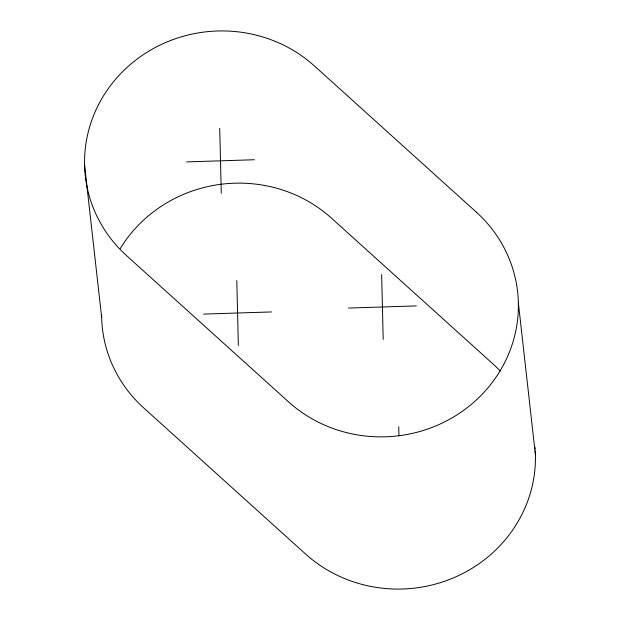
<?xml version="1.0" encoding="UTF-8"?>
<svg xmlns="http://www.w3.org/2000/svg" width="620" height="620" viewBox="0 0 620 620"><rect width="100%" height="100%" fill="white"/><g stroke="black" fill="none" stroke-linecap="round" stroke-linejoin="round"><path stroke-width="0.93" d="M186.581 161.898L254.425 159.743M348.502 308.062L416.346 305.908M203.654 314.092L271.498 311.938M518.351 302.669L535.424 454.863M84.576 165.137L101.649 317.332M398.722 426.785L398.924 435.356M381.649 274.59L383.199 339.38M236.801 280.62L238.351 345.41M219.728 128.417L221.278 193.215M534.998 447.144A136.036 129.812 -6.4 0 1 535.153 449.082M535.269 451.011A136.036 129.812 -6.4 0 1 456.227 576.654A136.036 129.812 -6.4 0 1 305.583 554.032L143.654 407.859A136.036 129.812 -6.4 0 1 101.61 314.526M500.286 371.008A136.036 129.812 -6.4 0 0 493.411 364.335L331.491 218.17A136.036 129.812 -6.4 0 0 120.241 248.566M476.346 212.141L314.418 65.968A136.036 129.812 -6.4 0 0 122.194 72.075A136.036 129.812 -6.4 0 0 126.589 255.665L288.509 401.83A136.036 129.812 -6.4 0 0 480.74 395.731A136.036 129.812 -6.4 0 0 476.346 212.141"/></g></svg>
